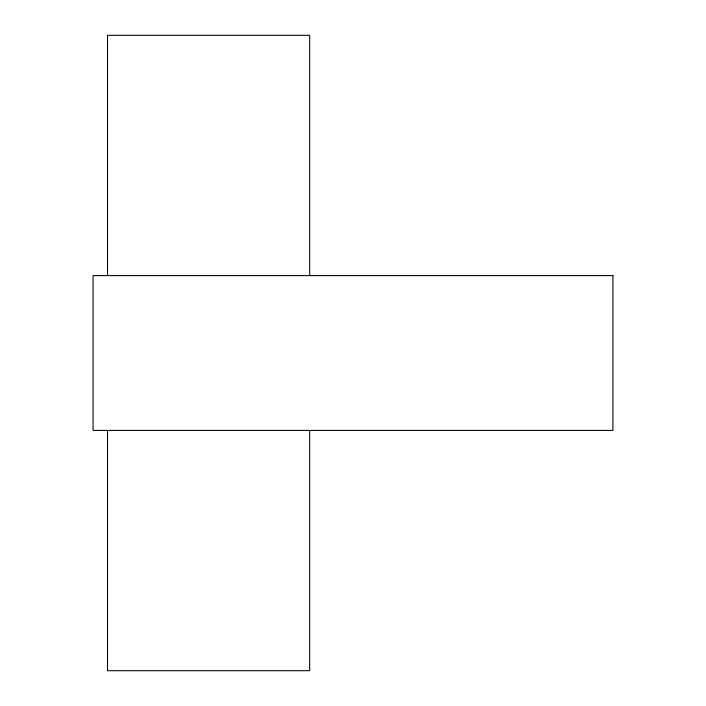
<?xml version="1.0" encoding="UTF-8"?>
<svg xmlns="http://www.w3.org/2000/svg" width="706" height="706" viewBox="0 0 706 706"><rect width="100%" height="100%" fill="white"/><g stroke="black" fill="none" stroke-linecap="round" stroke-linejoin="round"><path stroke-width="1.06" d="M309.678 275.596L309.678 35.3L107.506 35.3L107.506 275.596M309.678 430.404L309.678 670.7L107.506 670.7L107.506 430.404M612.94 275.596L93.06 275.596L93.06 430.404L612.94 430.404L612.94 275.596"/></g></svg>
